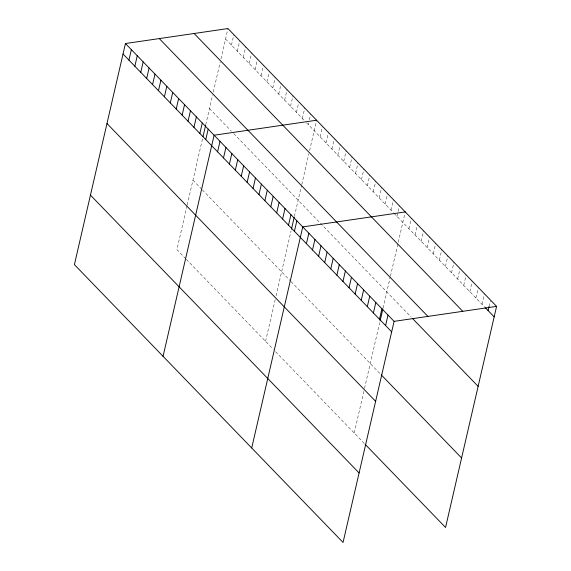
<?xml version="1.0" encoding="UTF-8"?>
<svg xmlns="http://www.w3.org/2000/svg" width="571" height="571" viewBox="0 0 571 571"><rect width="100%" height="100%" fill="white"/><g stroke="black" fill="none" stroke-linecap="round" stroke-linejoin="round"><path stroke-width="0.43" stroke-dasharray="2.85 2.14" d="M187.031 205.788L176.91 249.641L185.775 258.813M187.224 204.96L202.798 137.518M205.746 124.728L212.54 95.293M213.304 91.988L220.185 62.203M220.948 58.892L227.95 28.55M231.441 45.145L233.86 34.66M237.35 51.262L239.77 40.777M243.26 57.371L245.68 46.886M249.17 63.481L251.59 52.996M255.08 69.598L257.5 59.113M260.99 75.707L263.417 65.222M266.9 81.817L269.326 71.332M272.81 87.934L275.236 77.449M278.727 94.044L281.146 83.559M284.636 100.153L287.056 89.676M290.546 106.27L292.966 95.785M296.456 112.38L298.69 102.701M302.366 118.49L304.786 108.012M308.276 124.606L308.647 122.993M309.389 119.767L310.695 114.121M265.565 341.322L275.301 299.125M276.064 295.821L291.053 230.905M294.4 216.416L301.574 185.325M301.766 184.497L308.832 153.885M309.596 150.573L316.605 120.231M320.095 136.833L322.515 126.348M326.005 142.943L328.425 132.458M331.915 149.052L334.335 138.567M337.825 155.169L340.245 144.684M343.735 161.279L346.154 150.794M349.645 167.389L352.064 156.904M355.555 173.505L357.974 163.02M361.464 179.615L363.884 169.13M367.374 185.725L369.794 175.24M373.284 191.842L375.704 181.357M379.194 197.951L381.614 187.466M385.104 204.061L387.523 193.583M391.014 210.178L393.433 199.693M396.924 216.288L399.343 205.803M354.213 433.011L364.341 389.158M364.526 388.33L379.708 322.586M383.048 308.097L390.229 277.006M390.421 276.178L397.873 243.91M398.251 242.261L405.253 211.92M408.922 228.7L411.348 218.215M415.017 234.995L417.437 224.51M421.105 241.29L423.525 230.805M427.194 247.593L429.613 237.108M433.282 253.888L435.702 243.403M439.37 260.183L441.79 249.698M445.459 266.486L447.878 256.001M451.547 272.781L453.974 262.296M457.642 279.076L460.062 268.591M463.731 285.372L466.15 274.894M469.819 291.674L472.238 281.189M475.907 297.969L478.327 287.484M481.995 304.264L484.415 293.787M489.019 306.534L490.318 300.888M225.531 39.035L304.136 120.324M306.499 122.772L393.383 212.619M393.969 213.233L484.429 306.784M209.486 108.533L231.355 131.152M233.717 133.593L411.149 317.091M192.955 180.143L201.82 189.308M202.412 189.922L290.475 280.989M291.06 281.603L380.607 374.212M186.367 259.42L273.245 349.274M275.607 351.715L364.562 443.71"/><path stroke-width="0.86" d="M125.449 43.532L74.408 264.623L343.05 542.45L394.09 321.359L125.449 43.532L227.95 28.55L496.592 306.377L445.551 527.468L365.176 444.345M128.939 60.126L131.359 49.641M134.849 66.236L137.268 55.758M140.759 72.353L143.178 61.868M146.668 78.463L149.088 67.978M152.578 84.579L154.998 74.094M158.488 90.689L160.908 80.204M164.398 96.799L166.818 86.314M170.308 102.916L172.727 92.431M176.218 109.025L178.637 98.54M182.128 115.135L184.547 104.65M188.037 121.252L190.457 110.767M193.947 127.362L196.367 116.877M199.857 133.471L202.277 122.986M202.99 136.669L205.553 125.584M205.767 139.588L208.187 129.103M163.056 356.304L214.104 135.213L316.605 120.231M217.587 151.807L220.013 141.33M223.497 157.924L225.923 147.439M229.414 164.034L231.833 153.549M235.323 170.144L237.743 159.666M241.233 176.261L243.653 165.776M247.143 182.37L249.563 171.885M253.053 188.487L255.473 178.002M258.963 194.597L261.382 184.112M264.873 200.706L267.292 190.222M270.782 206.823L273.202 196.338M276.692 212.933L279.112 202.448M282.602 219.043L285.022 208.558M288.512 225.16L290.932 214.675M291.446 229.199L294.201 217.265M294.422 231.269L296.841 220.784M251.711 447.985L302.751 226.894L405.253 211.92M306.42 243.681L308.84 233.196M312.508 249.977L314.928 239.492M318.597 256.272L321.023 245.787M324.692 262.574L327.112 252.089M330.78 268.87L333.2 258.385M336.869 275.165L339.288 264.68M342.957 281.46L345.376 270.982M349.045 287.763L351.465 277.278M355.133 294.058L357.553 283.573M361.222 300.353L363.641 289.868M367.31 306.656L369.737 296.171M373.405 312.951L375.825 302.466M379.494 319.246L381.913 308.761M380.1 320.888L382.856 308.947M385.582 325.549L388.002 315.064M488.084 310.567L489.019 306.534M394.09 321.359L496.592 306.377M485.043 307.419L494.172 316.862M194.126 33.496L462.767 311.323M159.273 38.585L427.915 316.413M412.362 318.347L478.127 386.36M123.029 54.017L391.67 331.844M381.221 374.84L461.596 457.971M106.984 123.514L375.625 401.342M90.454 195.125L359.095 472.952"/></g></svg>
